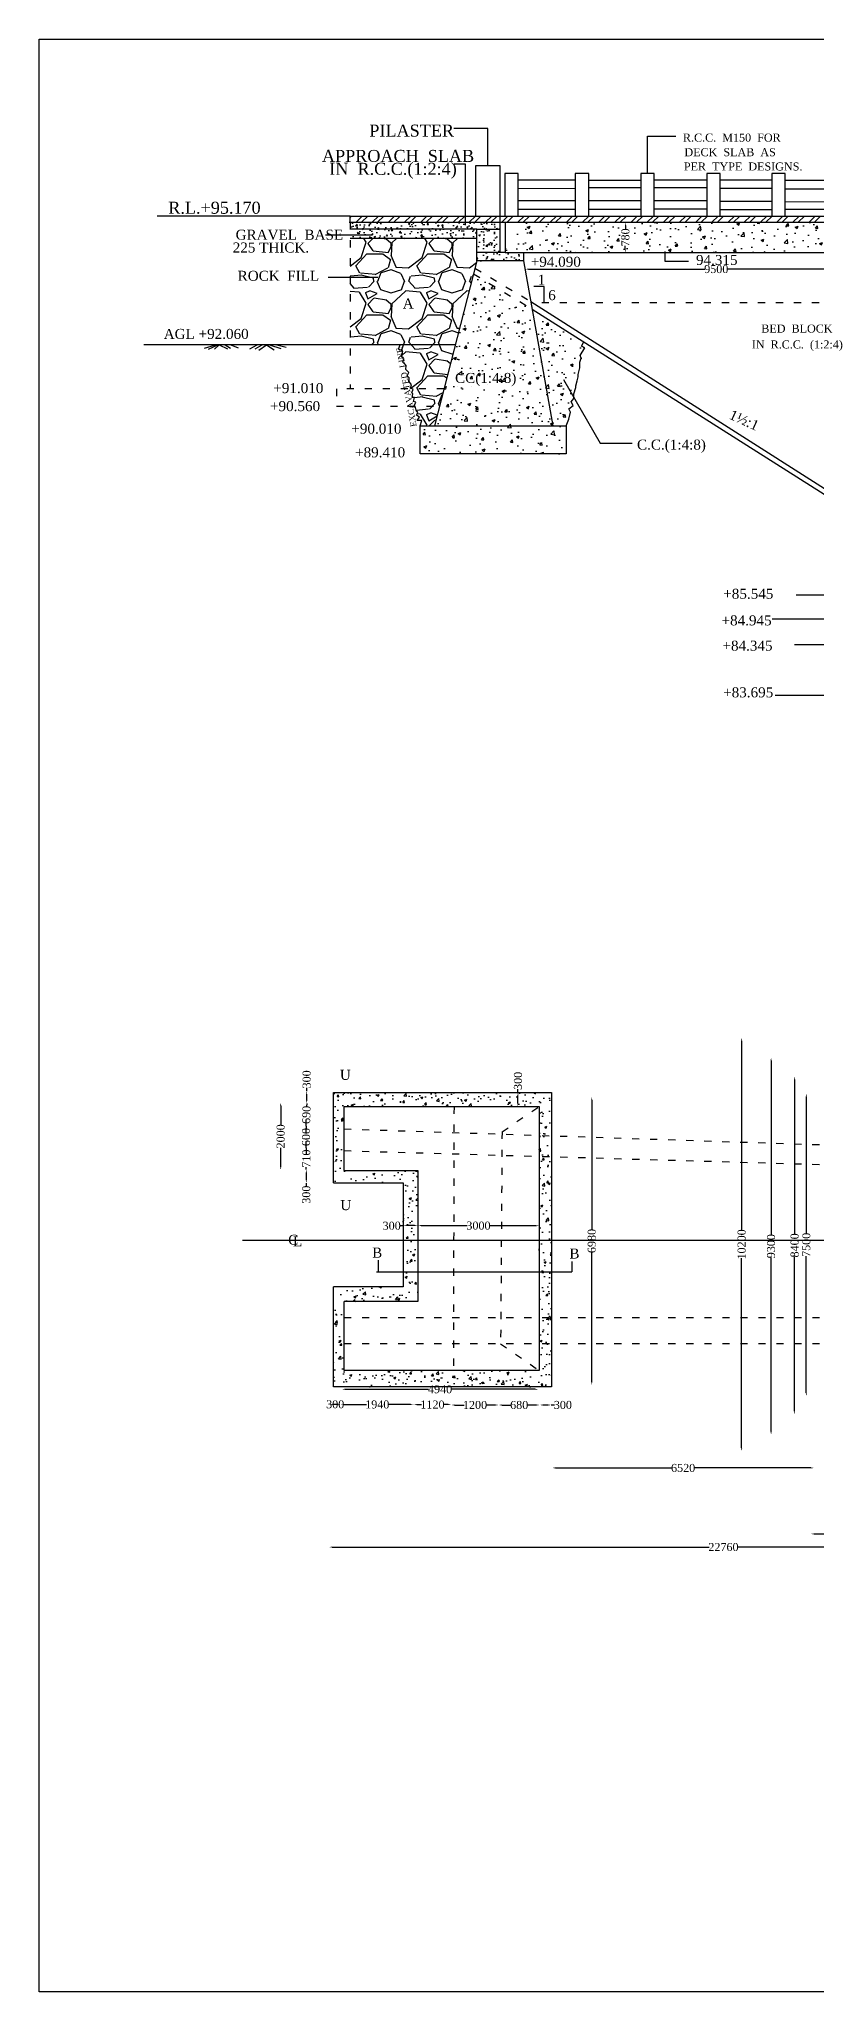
# Model space of a CAD drawing. Header units: millimetres. Extents: x 1884 to 90463, y -66 to 48732.
# Drawn here: x 1884 to 21317, y -66 to 48732 of the extents above; entities that cross this region are included whole.
import ezdxf

# ---------------------------------------------------------------- set-up
doc = ezdxf.new("R2010")
doc.units = ezdxf.units.MM
doc.linetypes.add('ACAD_ISO03W100', pattern=[30, 12, -18])
for name, color, linetype in [('DIM', 5, 'Continuous'), ('DOT LINE', 3, 'Continuous'), ('dwg', 20, 'Continuous'), ('HATCH', 2, 'Continuous'), ('TEXT', 7, 'Continuous')]:
    doc.layers.add(name, color=color, linetype=linetype)
doc.layers.add('TITLE', color=7, linetype='Continuous', lineweight=30)
doc.styles.get("Standard").update_dxf_attribs({"font": 'TIMES.TTF', "height": 200})
doc.dimstyles.new('ISO-25', dxfattribs={"dimtxt": 200, "dimasz": 80, "dimexe": 1.265, "dimexo": 0.625, "dimtad": 0, "dimdec": 1, "dimtxsty": 'Standard', "dimcen": 2.5, "dimse1": 1, "dimse2": 1, "dimclre": 5, "dimclrt": 4, "dimadec": 0, "dimazin": 0, "dimtfac": 1, "dimtdec": 1, "dimtmove": 0, "dimatfit": 3, "dimfxl": 1, "dimarcsym": 0})
pattern_1 = [(50, (0, 0), (728.739, -63.756), [76.2, -838.2]), (355, (0, 0), (-140.971, 764.227), [60.96, -670.56]), (100.451, (60.7, -5.3), (587.77, 700.467), [64.76, -712.36]), (46.1842, (0, 203.2), (1084.316, -168.17), [114.3, -1257.3]), (96.6356, (90.4, 189.2), (949.617, 989.702), [97.14, -1068.54]), (351.184, (0, 203.2), (949.618, 989.7), [91.44, -1005.84]), (21, (101.6, 152.4), (606.4595, -409.062), [76.2, -838.2]), (326, (101.6, 152.4), (247.208, 736.752), [60.96, -670.56]), (71.4514, (152.14, 118.3), (853.666, 327.691), [64.76, -712.36]), (37.5, (0, 0), (12.3544, 338.2202), [0, -662.432, 0, -680.72, 0, -673.1]), (7.5, (0, 0), (267.2787, 400.7223), [0, -388.112, 0, -647.192, 0, -256.54]), (327.5, (-226.57, 0), (542.3624, -22.915), [0, -254, 0, -792.48, 0, -1051.56]), (317.5, (-328.17, 0), (592.5167, 101.706), [0, -330.2, 0, -526.288, 0, -746.76])]

# ---------------------------------------------------------------- blocks, each defined once
blk = doc.blocks.new('*D2')
at = {"layer": 'Defpoints', "color": 0, "ltscale": 15}
for p in [(16531, 44153), (16532, 44153), (16527, 43397)]:
    blk.add_point(p, dxfattribs=at)
at = {"layer": 'DIM', "color": 0, "lineweight": -2, "ltscale": 15}
for p, q in [((16532, 44073), (16532, 43987)), ((16529, 43477), (16530, 43564))]:
    blk.add_line(p, q, dxfattribs=at)
at = {"layer": 'DIM', "color": 0, "ltscale": 15}
for points in [[(16519, 44074), (16545, 44073), (16532, 44153)], [(16516, 43477), (16543, 43477), (16529, 43397)]]:
    blk.add_solid(points, dxfattribs=at)
at = {"layer": 'DIM', "color": 4, "ltscale": 15, "insert": (16531, 43775), "char_height": 200, "attachment_point": 5, "rotation": 89.7523}
blk.add_mtext('780', dxfattribs=at)
blk = doc.blocks.new('*D3')
at = {"layer": 'Defpoints', "color": 0, "ltscale": 15}
for p in [(14027, 42971), (23577, 42983), (23577, 42971)]:
    blk.add_point(p, dxfattribs=at)
at = {"layer": 'DIM', "color": 0, "lineweight": -2, "ltscale": 15}
for p, q in [((14107, 42983), (18517, 42983)), ((23497, 42983), (19087, 42983))]:
    blk.add_line(p, q, dxfattribs=at)
at = {"layer": 'DIM', "color": 0, "ltscale": 15}
for points in [[(14107, 42996), (14107, 42969), (14027, 42983)], [(23497, 42996), (23497, 42969), (23577, 42983)]]:
    blk.add_solid(points, dxfattribs=at)
at = {"layer": 'DIM', "color": 4, "ltscale": 15, "insert": (18802, 42983), "char_height": 200, "attachment_point": 5}
blk.add_mtext('9500', dxfattribs=at)
blk = doc.blocks.new('*D22')
at = {"layer": 'Defpoints', "color": 0, "ltscale": 15}
for p in [(7910, 22154), (7920, 22154), (7910, 20472)]:
    blk.add_point(p, dxfattribs=at)
at = {"layer": 'DIM', "color": 0, "lineweight": -2, "ltscale": 15}
for p, q in [((7920, 22074), (7920, 21600)), ((7920, 20552), (7920, 21025))]:
    blk.add_line(p, q, dxfattribs=at)
at = {"layer": 'DIM', "color": 0, "ltscale": 15}
for points in [[(7907, 22074), (7934, 22074), (7920, 22154)], [(7907, 20552), (7934, 20552), (7920, 20472)]]:
    blk.add_solid(points, dxfattribs=at)
at = {"layer": 'DIM', "color": 4, "ltscale": 15, "insert": (7920, 21313), "char_height": 200, "attachment_point": 5, "rotation": 90}
blk.add_mtext('2000', dxfattribs=at)
blk = doc.blocks.new('*D23')
at = {"layer": 'Defpoints', "color": 0, "ltscale": 15}
for p in [(8570, 22446), (8580, 22446), (8580, 22133)]:
    blk.add_point(p, dxfattribs=at)
at = {"layer": 'DIM', "color": 0, "lineweight": -2, "ltscale": 15}
for p, q in [((8570, 22446), (8570, 22526)), ((8570, 22213), (8570, 22366))]:
    blk.add_line(p, q, dxfattribs=at)
at = {"layer": 'DIM', "color": 0, "ltscale": 15}
for points in [[(8556, 22366), (8583, 22366), (8570, 22446)], [(8556, 22213), (8583, 22213), (8570, 22133)]]:
    blk.add_solid(points, dxfattribs=at)
at = {"layer": 'DIM', "color": 4, "ltscale": 15, "insert": (8570, 22737), "char_height": 200, "attachment_point": 5, "rotation": 90}
blk.add_mtext('300', dxfattribs=at)
blk = doc.blocks.new('*D24')
at = {"layer": 'Defpoints', "color": 0, "ltscale": 15}
for p in [(8570, 22133), (8570, 22133), (8554, 21566)]:
    blk.add_point(p, dxfattribs=at)
at = {"layer": 'DIM', "color": 0, "lineweight": -2, "ltscale": 15}
for p, q in [((8570, 22133), (8568, 22060)), ((8572, 22213), (8574, 22293)), ((8551, 21486), (8549, 21406)), ((8554, 21566), (8556, 21639))]:
    blk.add_line(p, q, dxfattribs=at)
at = {"layer": 'DIM', "color": 0, "ltscale": 15}
for points in [[(8559, 22213), (8585, 22213), (8570, 22133)], [(8538, 21487), (8565, 21486), (8554, 21566)]]:
    blk.add_solid(points, dxfattribs=at)
at = {"layer": 'DIM', "color": 4, "ltscale": 15, "insert": (8562, 21850), "char_height": 200, "attachment_point": 5, "rotation": 88.3676}
blk.add_mtext('690', dxfattribs=at)
blk = doc.blocks.new('*D25')
at = {"layer": 'Defpoints', "color": 0, "ltscale": 15}
for p in [(8554, 21566), (8554, 21566), (8554, 21026)]:
    blk.add_point(p, dxfattribs=at)
at = {"layer": 'DIM', "color": 0, "lineweight": -2, "ltscale": 15}
for p, q in [((8554, 21646), (8554, 21726)), ((8554, 21566), (8554, 21507)), ((8554, 21026), (8554, 21086)), ((8554, 20946), (8554, 20866))]:
    blk.add_line(p, q, dxfattribs=at)
at = {"layer": 'DIM', "color": 0, "ltscale": 15}
for points in [[(8540, 21646), (8567, 21646), (8554, 21566)], [(8540, 20946), (8567, 20946), (8554, 21026)]]:
    blk.add_solid(points, dxfattribs=at)
at = {"layer": 'DIM', "color": 4, "ltscale": 15, "insert": (8554, 21296), "char_height": 200, "attachment_point": 5, "rotation": 90}
blk.add_mtext('600', dxfattribs=at)
blk = doc.blocks.new('*D26')
at = {"layer": 'Defpoints', "color": 0, "ltscale": 15}
for p in [(8556, 21026), (8560, 21026), (8556, 20488)]:
    blk.add_point(p, dxfattribs=at)
at = {"layer": 'DIM', "color": 0, "lineweight": -2, "ltscale": 15}
for p, q in [((8560, 21106), (8560, 21186)), ((8560, 21026), (8560, 20968)), ((8560, 20488), (8560, 20546)), ((8560, 20408), (8560, 20328))]:
    blk.add_line(p, q, dxfattribs=at)
at = {"layer": 'DIM', "color": 0, "ltscale": 15}
for points in [[(8547, 21106), (8574, 21106), (8560, 21026)], [(8547, 20408), (8574, 20408), (8560, 20488)]]:
    blk.add_solid(points, dxfattribs=at)
at = {"layer": 'DIM', "color": 4, "ltscale": 15, "insert": (8560, 20757), "char_height": 200, "attachment_point": 5, "rotation": 90}
blk.add_mtext('710', dxfattribs=at)
blk = doc.blocks.new('*D27')
at = {"layer": 'Defpoints', "color": 0, "ltscale": 15}
for p in [(8560, 20488), (8560, 20488), (8560, 20147)]:
    blk.add_point(p, dxfattribs=at)
at = {"layer": 'DIM', "color": 0, "lineweight": -2, "ltscale": 15}
for p, q in [((8560, 20408), (8560, 20227)), ((8560, 20147), (8560, 20067))]:
    blk.add_line(p, q, dxfattribs=at)
at = {"layer": 'DIM', "color": 0, "ltscale": 15}
for points in [[(8547, 20408), (8574, 20408), (8560, 20488)], [(8547, 20227), (8574, 20227), (8560, 20147)]]:
    blk.add_solid(points, dxfattribs=at)
at = {"layer": 'DIM', "color": 4, "ltscale": 15, "insert": (8560, 19856), "char_height": 200, "attachment_point": 5, "rotation": 90}
blk.add_mtext('300', dxfattribs=at)
blk = doc.blocks.new('*D28')
at = {"layer": 'Defpoints', "color": 0, "ltscale": 15}
for p in [(10984, 19081), (10984, 19081), (11346, 19084)]:
    blk.add_point(p, dxfattribs=at)
at = {"layer": 'DIM', "color": 0, "lineweight": -2, "ltscale": 15}
for p, q in [((10984, 19081), (10904, 19081)), ((11266, 19084), (11064, 19082))]:
    blk.add_line(p, q, dxfattribs=at)
at = {"layer": 'DIM', "color": 0, "ltscale": 15}
for points in [[(11064, 19095), (11064, 19069), (10984, 19081)], [(11266, 19097), (11266, 19070), (11346, 19084)]]:
    blk.add_solid(points, dxfattribs=at)
at = {"layer": 'DIM', "color": 4, "ltscale": 15, "insert": (10693, 19079), "char_height": 200, "attachment_point": 5, "rotation": 0.4224}
blk.add_mtext('300', dxfattribs=at)
blk = doc.blocks.new('*D29')
at = {"layer": 'Defpoints', "color": 0, "ltscale": 15}
for p in [(11346, 19084), (14377, 19079), (14377, 19079)]:
    blk.add_point(p, dxfattribs=at)
at = {"layer": 'DIM', "color": 0, "lineweight": -2, "ltscale": 15}
for p, q in [((11426, 19084), (12577, 19082)), ((14297, 19079), (13146, 19081))]:
    blk.add_line(p, q, dxfattribs=at)
at = {"layer": 'DIM', "color": 0, "ltscale": 15}
for points in [[(11426, 19097), (11426, 19071), (11346, 19084)], [(14297, 19093), (14297, 19066), (14377, 19079)]]:
    blk.add_solid(points, dxfattribs=at)
at = {"layer": 'DIM', "color": 4, "ltscale": 15, "insert": (12861, 19082), "char_height": 200, "attachment_point": 5, "rotation": 359.9077}
blk.add_mtext('3000', dxfattribs=at)
blk = doc.blocks.new('*D30')
at = {"layer": 'Defpoints', "color": 0, "ltscale": 15}
for p in [(13843, 22060), (13844, 22408), (13847, 22408)]:
    blk.add_point(p, dxfattribs=at)
at = {"layer": 'DIM', "color": 0, "lineweight": -2, "ltscale": 15}
for p, q in [((13847, 22408), (13847, 22488)), ((13846, 22140), (13847, 22328))]:
    blk.add_line(p, q, dxfattribs=at)
at = {"layer": 'DIM', "color": 0, "ltscale": 15}
for points in [[(13832, 22140), (13859, 22140), (13845, 22060)], [(13833, 22329), (13860, 22328), (13847, 22408)]]:
    blk.add_solid(points, dxfattribs=at)
at = {"layer": 'DIM', "color": 4, "ltscale": 15, "insert": (13848, 22699), "char_height": 200, "attachment_point": 5, "rotation": 89.7584}
blk.add_mtext('300', dxfattribs=at)
blk = doc.blocks.new('*D31')
at = {"layer": 'Defpoints', "color": 0, "ltscale": 15}
for p in [(9450, 15005), (14355, 15005), (14355, 14993)]:
    blk.add_point(p, dxfattribs=at)
at = {"layer": 'DIM', "color": 0, "lineweight": -2, "ltscale": 15}
for p, q in [((9530, 14993), (11614, 14993)), ((14275, 14993), (12191, 14993))]:
    blk.add_line(p, q, dxfattribs=at)
at = {"layer": 'DIM', "color": 0, "ltscale": 15}
for points in [[(9530, 15007), (9530, 14980), (9450, 14993)], [(14275, 15007), (14275, 14980), (14355, 14993)]]:
    blk.add_solid(points, dxfattribs=at)
at = {"layer": 'DIM', "color": 4, "ltscale": 15, "insert": (11902, 14993), "char_height": 200, "attachment_point": 5}
blk.add_mtext('4940', dxfattribs=at)
blk = doc.blocks.new('*D32')
at = {"layer": 'Defpoints', "color": 0, "ltscale": 15}
for p in [(9138, 14624), (9426, 14624), (9426, 14617)]:
    blk.add_point(p, dxfattribs=at)
at = {"layer": 'DIM', "color": 0, "lineweight": -2, "ltscale": 15}
blk.add_line((9218, 14617), (9346, 14617), dxfattribs=at)
at = {"layer": 'DIM', "color": 0, "ltscale": 15}
for points in [[(9218, 14630), (9218, 14603), (9138, 14617)], [(9346, 14630), (9346, 14603), (9426, 14617)]]:
    blk.add_solid(points, dxfattribs=at)
at = {"layer": 'DIM', "color": 4, "ltscale": 15, "insert": (9282, 14617), "char_height": 200, "attachment_point": 5}
blk.add_mtext('300', dxfattribs=at)
blk = doc.blocks.new('*D33')
at = {"layer": 'Defpoints', "color": 0, "ltscale": 15}
for p in [(9426, 14617), (11241, 14617), (11241, 14613)]:
    blk.add_point(p, dxfattribs=at)
at = {"layer": 'DIM', "color": 0, "lineweight": -2, "ltscale": 15}
for p, q in [((9506, 14613), (10060, 14613)), ((11161, 14613), (10607, 14613))]:
    blk.add_line(p, q, dxfattribs=at)
at = {"layer": 'DIM', "color": 0, "ltscale": 15}
for points in [[(9506, 14627), (9506, 14600), (9426, 14613)], [(11161, 14627), (11161, 14600), (11241, 14613)]]:
    blk.add_solid(points, dxfattribs=at)
at = {"layer": 'DIM', "color": 4, "ltscale": 15, "insert": (10333, 14613), "char_height": 200, "attachment_point": 5}
blk.add_mtext('1940', dxfattribs=at)
blk = doc.blocks.new('*D34')
at = {"layer": 'Defpoints', "color": 0, "ltscale": 15}
for p in [(11241, 14613), (12182, 14613), (12182, 14610)]:
    blk.add_point(p, dxfattribs=at)
at = {"layer": 'DIM', "color": 0, "lineweight": -2, "ltscale": 15}
for p, q in [((11321, 14610), (11438, 14610)), ((12102, 14610), (11985, 14610))]:
    blk.add_line(p, q, dxfattribs=at)
at = {"layer": 'DIM', "color": 0, "ltscale": 15}
for points in [[(11321, 14623), (11321, 14597), (11241, 14610)], [(12102, 14623), (12102, 14597), (12182, 14610)]]:
    blk.add_solid(points, dxfattribs=at)
at = {"layer": 'DIM', "color": 4, "ltscale": 15, "insert": (11712, 14610), "char_height": 200, "attachment_point": 5}
blk.add_mtext('1120', dxfattribs=at)
blk = doc.blocks.new('*D35')
at = {"layer": 'Defpoints', "color": 0, "ltscale": 15}
for p in [(12182, 14610), (13367, 14610), (13367, 14600)]:
    blk.add_point(p, dxfattribs=at)
at = {"layer": 'DIM', "color": 0, "lineweight": -2, "ltscale": 15}
for p, q in [((12262, 14600), (12501, 14600)), ((13287, 14600), (13048, 14600))]:
    blk.add_line(p, q, dxfattribs=at)
at = {"layer": 'DIM', "color": 0, "ltscale": 15}
for points in [[(12262, 14614), (12262, 14587), (12182, 14600)], [(13287, 14614), (13287, 14587), (13367, 14600)]]:
    blk.add_solid(points, dxfattribs=at)
at = {"layer": 'DIM', "color": 4, "ltscale": 15, "insert": (12775, 14600), "char_height": 200, "attachment_point": 5}
blk.add_mtext('1200', dxfattribs=at)
blk = doc.blocks.new('*D36')
at = {"layer": 'Defpoints', "color": 0, "ltscale": 15}
for p in [(13367, 14600), (14391, 14600), (14391, 14600)]:
    blk.add_point(p, dxfattribs=at)
at = {"layer": 'DIM', "color": 0, "lineweight": -2, "ltscale": 15}
for p, q in [((13447, 14600), (13669, 14600)), ((14311, 14600), (14090, 14600))]:
    blk.add_line(p, q, dxfattribs=at)
at = {"layer": 'DIM', "color": 0, "ltscale": 15}
for points in [[(13447, 14614), (13447, 14587), (13367, 14600)], [(14311, 14614), (14311, 14587), (14391, 14600)]]:
    blk.add_solid(points, dxfattribs=at)
at = {"layer": 'DIM', "color": 4, "ltscale": 15, "insert": (13879, 14600), "char_height": 200, "attachment_point": 5}
blk.add_mtext('680', dxfattribs=at)
blk = doc.blocks.new('*D37')
at = {"layer": 'Defpoints', "color": 0, "ltscale": 15}
for p in [(14391, 14600), (14679, 14601), (14679, 14600)]:
    blk.add_point(p, dxfattribs=at)
at = {"layer": 'DIM', "color": 0, "lineweight": -2, "ltscale": 15}
for p, q in [((14471, 14601), (14599, 14601)), ((14679, 14601), (14759, 14601))]:
    blk.add_line(p, q, dxfattribs=at)
at = {"layer": 'DIM', "color": 0, "ltscale": 15}
for points in [[(14471, 14614), (14471, 14588), (14391, 14601)], [(14599, 14614), (14599, 14588), (14679, 14601)]]:
    blk.add_solid(points, dxfattribs=at)
at = {"layer": 'DIM', "color": 4, "ltscale": 15, "insert": (14970, 14601), "char_height": 200, "attachment_point": 5}
blk.add_mtext('300', dxfattribs=at)
blk = doc.blocks.new('*D38')
at = {"layer": 'Defpoints', "color": 0, "ltscale": 15}
for p in [(15679, 22296), (15692, 22296), (15679, 15100)]:
    blk.add_point(p, dxfattribs=at)
at = {"layer": 'DIM', "color": 0, "lineweight": -2, "ltscale": 15}
for p, q in [((15692, 22216), (15692, 18983)), ((15692, 15180), (15692, 18414))]:
    blk.add_line(p, q, dxfattribs=at)
at = {"layer": 'DIM', "color": 0, "ltscale": 15}
for points in [[(15678, 22216), (15705, 22216), (15692, 22296)], [(15678, 15180), (15705, 15180), (15692, 15100)]]:
    blk.add_solid(points, dxfattribs=at)
at = {"layer": 'DIM', "color": 4, "ltscale": 15, "insert": (15692, 18698), "char_height": 200, "attachment_point": 5, "rotation": 90}
blk.add_mtext('6980', dxfattribs=at)
blk = doc.blocks.new('*D39')
at = {"layer": 'Defpoints', "color": 0, "ltscale": 15}
for p in [(14704, 13038), (21244, 13038), (21244, 13027)]:
    blk.add_point(p, dxfattribs=at)
at = {"layer": 'DIM', "color": 0, "lineweight": -2, "ltscale": 15}
for p, q in [((14784, 13027), (17690, 13027)), ((21164, 13027), (18258, 13027))]:
    blk.add_line(p, q, dxfattribs=at)
at = {"layer": 'DIM', "color": 0, "ltscale": 15}
for points in [[(14784, 13041), (14784, 13014), (14704, 13027)], [(21164, 13041), (21164, 13014), (21244, 13027)]]:
    blk.add_solid(points, dxfattribs=at)
at = {"layer": 'DIM', "color": 4, "ltscale": 15, "insert": (17974, 13027), "char_height": 200, "attachment_point": 5}
blk.add_mtext('6520', dxfattribs=at)
blk = doc.blocks.new('*D40')
at = {"layer": 'Defpoints', "color": 0, "ltscale": 15}
for p in [(9130, 11063), (32342, 11063), (32342, 11050)]:
    blk.add_point(p, dxfattribs=at)
at = {"layer": 'DIM', "color": 0, "lineweight": -2, "ltscale": 15}
for p, q in [((9210, 11050), (18621, 11050)), ((32262, 11050), (19343, 11050))]:
    blk.add_line(p, q, dxfattribs=at)
at = {"layer": 'DIM', "color": 0, "ltscale": 15}
for points in [[(9210, 11063), (9210, 11036), (9130, 11050)], [(32262, 11063), (32262, 11036), (32342, 11050)]]:
    blk.add_solid(points, dxfattribs=at)
at = {"layer": 'DIM', "color": 4, "ltscale": 15, "insert": (18982, 11050), "char_height": 200, "attachment_point": 5}
blk.add_mtext('22760', dxfattribs=at)
blk = doc.blocks.new('*D41')
at = {"layer": 'Defpoints', "color": 0, "ltscale": 15}
for p in [(21169, 11381), (26525, 11381), (26525, 11379)]:
    blk.add_point(p, dxfattribs=at)
at = {"layer": 'DIM', "color": 0, "lineweight": -2, "ltscale": 15}
for p, q in [((21249, 11379), (23563, 11379)), ((26445, 11379), (24131, 11379))]:
    blk.add_line(p, q, dxfattribs=at)
at = {"layer": 'DIM', "color": 0, "ltscale": 15}
for points in [[(21249, 11392), (21249, 11365), (21169, 11379)], [(26445, 11392), (26445, 11365), (26525, 11379)]]:
    blk.add_solid(points, dxfattribs=at)
at = {"layer": 'DIM', "color": 4, "ltscale": 15, "insert": (23847, 11379), "char_height": 200, "attachment_point": 5}
blk.add_mtext('5200', dxfattribs=at)
blk = doc.blocks.new('*D46')
at = {"layer": 'Defpoints', "color": 0, "ltscale": 15}
for p in [(19436, 23778), (19442, 23778), (19442, 13447)]:
    blk.add_point(p, dxfattribs=at)
at = {"layer": 'DIM', "color": 0, "lineweight": -2, "ltscale": 15}
for p, q in [((19436, 23698), (19436, 18960)), ((19436, 13527), (19436, 18266))]:
    blk.add_line(p, q, dxfattribs=at)
at = {"layer": 'DIM', "color": 0, "ltscale": 15}
for points in [[(19423, 23698), (19450, 23698), (19436, 23778)], [(19423, 13527), (19450, 13527), (19436, 13447)]]:
    blk.add_solid(points, dxfattribs=at)
at = {"layer": 'DIM', "color": 4, "ltscale": 15, "insert": (19436, 18613), "char_height": 200, "attachment_point": 5, "rotation": 90}
blk.add_mtext('10200', dxfattribs=at)
blk = doc.blocks.new('*D47')
at = {"layer": 'Defpoints', "color": 0, "ltscale": 15}
for p in [(20171, 23279), (20172, 23279), (20172, 13859)]:
    blk.add_point(p, dxfattribs=at)
at = {"layer": 'DIM', "color": 0, "lineweight": -2, "ltscale": 15}
for p, q in [((20171, 23199), (20171, 18854)), ((20171, 13939), (20171, 18285))]:
    blk.add_line(p, q, dxfattribs=at)
at = {"layer": 'DIM', "color": 0, "ltscale": 15}
for points in [[(20158, 23199), (20185, 23199), (20171, 23279)], [(20158, 13939), (20185, 13939), (20171, 13859)]]:
    blk.add_solid(points, dxfattribs=at)
at = {"layer": 'DIM', "color": 4, "ltscale": 15, "insert": (20171, 18569), "char_height": 200, "attachment_point": 5, "rotation": 90}
blk.add_mtext('9300', dxfattribs=at)
blk = doc.blocks.new('*D48')
at = {"layer": 'Defpoints', "color": 0, "ltscale": 15}
for p in [(20760, 22814), (20767, 22814), (20767, 14364)]:
    blk.add_point(p, dxfattribs=at)
at = {"layer": 'DIM', "color": 0, "lineweight": -2, "ltscale": 15}
for p, q in [((20760, 22734), (20760, 18870)), ((20760, 14444), (20760, 18307))]:
    blk.add_line(p, q, dxfattribs=at)
at = {"layer": 'DIM', "color": 0, "ltscale": 15}
for points in [[(20747, 22734), (20773, 22734), (20760, 22814)], [(20747, 14444), (20773, 14444), (20760, 14364)]]:
    blk.add_solid(points, dxfattribs=at)
at = {"layer": 'DIM', "color": 4, "ltscale": 15, "insert": (20760, 18589), "char_height": 200, "attachment_point": 5, "rotation": 90}
blk.add_mtext('8400', dxfattribs=at)
blk = doc.blocks.new('*D49')
at = {"layer": 'Defpoints', "color": 0, "ltscale": 15}
for p in [(21045, 22382), (21051, 22382), (21045, 14821)]:
    blk.add_point(p, dxfattribs=at)
at = {"layer": 'DIM', "color": 0, "lineweight": -2, "ltscale": 15}
for p, q in [((21051, 22302), (21051, 18887)), ((21051, 14901), (21051, 18316))]:
    blk.add_line(p, q, dxfattribs=at)
at = {"layer": 'DIM', "color": 0, "ltscale": 15}
for points in [[(21038, 22302), (21065, 22302), (21051, 22382)], [(21038, 14901), (21065, 14901), (21051, 14821)]]:
    blk.add_solid(points, dxfattribs=at)
at = {"layer": 'DIM', "color": 4, "ltscale": 15, "insert": (21051, 18602), "char_height": 200, "attachment_point": 5, "rotation": 90}
blk.add_mtext('7500', dxfattribs=at)

msp = doc.modelspace()

# ---------------------------------------------------------------- hatches: boundary and pattern name
at = {"layer": 'HATCH', "ltscale": 15}
h = msp.add_hatch(dxfattribs=at)
h.set_pattern_fill('ANSI32', color=256, scale=30, style=0)
h.paths.add_polyline_path([(13398.46, 44308.22), (9651.97, 44308.22), (9651.97, 44153.47), (13398.46, 44153.47)])
h = msp.add_hatch(dxfattribs=at)
h.set_pattern_fill('ANSI32', color=256, scale=30, style=0)
h.paths.add_polyline_path([(54818.95, 44308.22), (9651.97, 44308.22), (9651.97, 44153.47), (54818.95, 44153.47)])
h = msp.add_hatch(dxfattribs=at)
h.set_pattern_fill('AR-CONC', color=256, scale=2, style=0)
h.set_pattern_definition([(50, (0, 0), (364.3693, -31.8782), [38.1, -419.1]), (355, (0, 0), (-70.4857, 382.1133), [30.48, -335.28]), (100.451, (30.36, -2.66), (293.885, 350.2334), [32.38, -356.18]), (46.1842, (0, 101.6), (542.158, -84.0847), [57.15, -628.65]), (96.6356, (45.2, 94.6), (474.8085, 494.851), [48.57, -534.27]), (351.184, (0, 101.6), (474.809, 494.85), [45.72, -502.92]), (21, (50.8, 76.2), (303.2298, -204.531), [38.1, -419.1]), (326, (50.8, 76.2), (123.604, 368.376), [30.48, -335.28]), (71.4514, (76.07, 59.16), (426.833, 163.8457), [32.38, -356.18]), (37.5, (0, 0), (6.1772, 169.11008), [0, -331.216, 0, -340.36, 0, -336.55]), (7.5, (0, 0), (133.6393, 200.36115), [0, -194.056, 0, -323.596, 0, -128.27]), (327.5, (-113.28, 0), (271.1812, -11.4575), [0, -127, 0, -396.24, 0, -525.78]), (317.5, (-164.08, 0), (296.2584, 50.853), [0, -165.1, 0, -263.144, 0, -373.38])])
h.paths.add_polyline_path([(13398.46, 44153.47), (9651.97, 44153.47), (9651.97, 43982.56), (12820.29, 43982.56), (13398.46, 43982.56)])
h.paths.add_polyline_path([(12820.29, 43982.56), (9651.97, 43982.56), (9651.97, 43751.21), (12820.29, 43751.21)])
h.paths.add_polyline_path([(13398.46, 43982.56), (12820.29, 43982.56), (12820.29, 43397.23), (13398.46, 43397.23)])
h.paths.add_polyline_path([(13988.22, 43397.23), (13527.04, 43397.23), (12820.29, 43397.23), (12820.29, 43187.65), (13988.22, 43187.65)])
h = msp.add_hatch(dxfattribs=at)
h.set_pattern_fill('AR-CONC', color=256, scale=4, style=0)
h.set_pattern_definition(pattern_1)
h.paths.add_polyline_path([(24042.01, 44153.47), (13527.04, 44153.47), (13527.04, 43397.23), (13988.22, 43397.23), (22620.83, 43397.23), (23577.06, 43053.58), (24042.01, 43053.58)])
h = msp.add_hatch(dxfattribs=at)
h.set_pattern_fill('GRAVEL', color=256, scale=60, style=0)
h.set_pattern_definition([(228.0128, (1097.28, 1524), (-12192.01036, -13716.01685), [205.033, -20298.3]), (184.9697, (960.12, 1371.6), (18288.02958, 1523.98925), [351.843, -34832.4]), (132.5104, (609.6, 1341.12), (15239.98891, -16764.01638), [248.09, -24560.82]), (267.2737, (15.24, 960.12), (1523.99338, 30479.99019), [320.403, -31719.84]), (292.8337, (0, 640.08), (-7620.02163, 18288.0104), [314.18, -31103.88]), (357.2737, (121.92, 350.52), (-30479.99019, 1523.99338), [320.403, -31719.84]), (37.6942, (441.96, 335.28), (-19812.01252, -15239.986414), [423.716, -41947.86]), (72.2553, (777.24, 594.36), (10668.02134, 33528.00972), [400.032, -39603.18]), (121.4296, (899.16, 975.36), (-12192.00314, 19811.9767), [321.488, -31827.3]), (175.2364, (731.52, 1249.68), (16763.98683, -1523.9857), [367.028, -17984.34]), (222.3974, (365.76, 1280.16), (-18288.00055, -16763.97819), [474.647, -46990.08]), (138.8141, (1524, 944.88), (-10667.9932, 9143.98593), [162.003, -16038.36]), (171.4692, (1402.08, 1051.56), (19811.96976, -3048.00768), [308.21, -30512.76]), (225, (1097.3, 1097.3), (-3e-13, -1524), [215.525, -1939.734]), (203.1986, (990.6, 1280.16), (7620.0257, 3048.0134), [116.065, -11490.36]), (291.8014, (883.92, 1234.44), (-1524.001, 4572.003), [164.14, -8042.88]), (30.9638, (944.88, 1082.04), (4571.9952, 3048.0024), [266.59, -8619.78]), (161.5651, (1173.5, 1219.2), (3048.0014, -1523.9977), [192.77, -4626.54]), (16.3895, (0, 1234.44), (15240.00841, 4571.99049), [270.053, -26735.28]), (70.3462, (259.08, 1310.64), (-6095.98301, -16763.9763), [226.56, -22429.32]), (293.1986, (1173.48, 1524), (-3048.0134, 7620.0257), [232.13, -11374.32]), (343.6105, (1264.92, 1310.64), (-15240.0084, 4571.99049), [270.053, -26735.28]), (339.444, (0, 289.56), (-7620.00946, 3047.9963), [260.42, -12760.62]), (294.7751, (243.84, 198.12), (-7619.98224, 16763.99222), [218.203, -21602.16]), (66.8014, (1188.72, 0), (3048.0134, 7620.0257), [232.13, -11374.32]), (17.354, (1280.16, 213.36), (-19812.00107, -6095.9908), [255.47, -25291.44]), (69.444, (441.96, 0), (-3047.9963, -7620.00946), [130.21, -12890.88]), (101.3099, (1097.28, 0), (-1523.9925, 6095.9805), [77.71, -7693.2]), (165.9638, (1082.04, 76.2), (4572.0032, -1523.9974), [314.18, -5969.43]), (186.009, (777.24, 152.4), (15239.97753, 1523.99644), [291.16, -28824.84]), (303.6901, (944.9, 944.9), (-1524.0005, 3047.997), [219.794, -5275.07]), (353.1572, (1066.8, 762), (25908.01071, -3048.01365), [383.734, -37989.6]), (60.9454, (1447.8, 716.28), (-6095.9858, -10667.97457), [156.905, -15533.64]), (90, (1524, 853.4), (-1524, 1524), [91.44, -1432.56]), (120.2564, (746.76, 198.12), (6095.98708, -10667.99462), [211.72, -20960.34]), (48.0128, (640.08, 381), (12192.01036, 13716.01685), [410.066, -20093.28]), (0, (914.4, 685.8), (1524, 1524), [396.24, -1127.76]), (325.3048, (1310.64, 685.8), (-15239.9736, 10668.00101), [240.966, -23855.58]), (254.0546, (1508.76, 548.64), (-1524.0039, -6096.0145), [221.897, -10873.02]), (207.646, (1447.8, 335.28), (-28955.98983, -15240.009585), [361.287, -35767.5]), (175.4261, (1127.76, 167.64), (-19812.00456, 1523.99263), [382.217, -37839.48]), (175.4261, (1127.76, 167.64), (-19812.00456, 1523.99263), [382.217, -37839.48])])
h.paths.add_polyline_path([(12820.29, 43187.65), (12820.29, 43397.23), (12820.29, 43751.21), (9651.97, 43751.21), (9651.97, 41091.77), (12282.68, 41091.77)])
h.paths.add_polyline_path([(12282.68, 41091.77), (10905.38, 41091.77), (10864.26, 40984.99), (10973.92, 40933.37), (10938.15, 40804.38), (10992.98, 40743.28), (10975.05, 40660.05), (11054.26, 40575.33), (11050.04, 40473.14), (11119.66, 40403.44), (11077.63, 40313.46), (11130.18, 40266.97), (11130.18, 40171.95), (11185.72, 40092.47), (11160.2, 40005.48), (11217.7, 39988.42), (11999.66, 39988.42)])
h.paths.add_polyline_path([(11999.66, 39988.42), (11230.24, 39988.42), (11193.98, 39893.61), (11220.78, 39868.33), (11201.43, 39777.37), (11265.43, 39777.37), (11234.91, 39679.21), (11293.01, 39655.14), (11254.31, 39568.88), (11263.65, 39557.31), (11889.08, 39557.31)])
h.paths.add_polyline_path([(11889.08, 39557.31), (11263.65, 39557.31), (11286.97, 39528.42), (11307.13, 39457.93), (11347.45, 39404.22), (11312.18, 39330.86), (11391.98, 39281.35), (11326.79, 39201.97), (11445.96, 39201.97), (11406.81, 39064.64), (11762.7, 39064.64)])
h.paths.add_polyline_path([(10906.55, 41935.95), (11298.13, 41935.95), (11298.13, 42310.95), (10906.55, 42310.95)], flags=24)
h.paths.add_polyline_path([(11366.36, 39028.25), (11000.56, 41015.48), (10774.33, 40973.84), (11140.13, 38986.6)], flags=9)
h = msp.add_hatch(dxfattribs=at)
h.set_pattern_fill('AR-CONC', color=256, scale=4, style=0)
h.set_pattern_definition(pattern_1)
h.paths.add_polyline_path([(15517.8, 41015.34), (15432.57, 41054.27), (15495.54, 41164.62), (14202.42, 41984.97), (14722.54, 39064.64), (15055.48, 39064.64), (15122.71, 39229.92), (15161.67, 39407.53), (15115.4, 39495.12), (15227.42, 39572.97), (15181.15, 39667.86), (15244.47, 39750.58), (15244.47, 39870.56), (15295.91, 40023.84), (15295.91, 40065.76), (15322.86, 40189.84), (15352.08, 40294.46), (15352.08, 40350.42), (15391.17, 40514.15), (15391.17, 40660.13), (15430.13, 40755.02), (15405.78, 40825.57)])
h.paths.add_polyline_path([(14202.42, 41984.97), (12737.72, 42865.74), (11762.7, 39064.64), (14722.54, 39064.64)])
h.paths.add_polyline_path([(15055.48, 39064.64), (11406.81, 39064.64), (11406.81, 38367.82), (15055.48, 38367.82)])
h.paths.add_polyline_path([(12193.02, 39976.17), (13857.76, 39976.17), (13857.76, 40479.05), (12193.02, 40479.05)], flags=24)
h = msp.add_hatch(dxfattribs=at)
h.set_pattern_fill('AR-CONC', color=256, scale=10, style=0)
h.paths.add_polyline_path([(15517.8, 41015.34), (15432.57, 41054.27), (15495.54, 41164.62), (14202.42, 41984.97), (14722.54, 39064.64), (15055.48, 39064.64), (15122.71, 39229.92), (15161.67, 39407.53), (15115.4, 39495.12), (15227.42, 39572.97), (15181.15, 39667.86), (15244.47, 39750.58), (15244.47, 39870.56), (15295.91, 40023.84), (15295.91, 40065.76), (15322.86, 40189.84), (15352.08, 40294.46), (15352.08, 40350.42), (15391.17, 40514.15), (15391.17, 40660.13), (15430.13, 40755.02), (15405.78, 40825.57)])
h = msp.add_hatch(dxfattribs=at)
h.set_pattern_fill('AR-CONC', color=256, scale=3, style=0)
h.paths.add_polyline_path([(14683.59, 22408.48), (9238.86, 22408.48), (9238.86, 20151.93), (10983.74, 20151.93), (10983.74, 18717.38), (11345.63, 18717.38), (11345.63, 20461.82), (9503.92, 20461.82), (9503.92, 22059.77), (14377.18, 22059.77), (14377.18, 21337.83), (14683.59, 21327.67)])
h.paths.add_polyline_path([(11345.63, 18717.38), (10983.74, 18717.38), (10983.74, 17553.84), (9238.86, 17553.84), (9238.86, 15050.77), (14683.59, 15050.77), (14683.59, 18717.38), (14377.18, 18717.38), (14377.18, 15463.39), (9503.92, 15463.39), (9503.92, 17185.08), (11345.63, 17185.08)])
h.paths.add_polyline_path([(14683.59, 20805.43), (14377.18, 20814.3), (14377.18, 18717.38), (14683.59, 18717.38)], flags=17)
h.paths.add_polyline_path([(14683.59, 21327.67), (14377.18, 21337.83), (14377.18, 20814.3), (14683.59, 20805.43)], flags=17)

# ---------------------------------------------------------------- linework, layer by layer
at = {"layer": 'DIM', "ltscale": 15}
msp.add_lwpolyline([(10314.25, 17924.93), (15189.92, 17924.93)], dxfattribs=at)
at = {"layer": 'DOT LINE', "linetype": 'ACAD_ISO03W100', "ltscale": 15}
for points in [[(9651.97, 44153.47), (9651.97, 39988.42)], [(12773.37, 43004.74), (14168.95, 42172.9)], [(12737.72, 42865.74), (14202.42, 41984.97)], [(50170.25, 42137.88), (14175.19, 42137.88)], [(11999.51, 39988.42), (9311.96, 39988.42), (9311.96, 39557.31), (11906.98, 39557.31)], [(12250.14, 22059.77), (12233.22, 15463.39)], [(13450.29, 21428.37), (14377.18, 22059.77)], [(9503.92, 21499.49), (32357.06, 20741.38)], [(13450.29, 21428.37), (13414.39, 16130.75), (14377.18, 15463.39)], [(9503.92, 20955.37), (32366.89, 20293.56)], [(9503.92, 16786.11), (32395.14, 16787.97)], [(9503.92, 16136.15), (32395.14, 16136.15)]]:
    msp.add_lwpolyline(points, dxfattribs=at)
at = {"layer": 'dwg', "ltscale": 15}
for points in [[(12794.98, 44308.22), (12794.98, 45571.98), (13398.46, 45571.98), (13398.46, 43398.76)], [(13851.13, 44308.22), (13851.13, 45374.67), (13517.32, 45374.67), (13517.53, 44308.22)], [(13851.13, 45212.91), (15280.72, 45213.95)], [(13851.18, 45001.54), (15280.76, 45002.57)], [(15614.51, 44308.22), (15614.51, 45374.67), (15280.69, 45374.67), (15280.91, 44308.22)], [(15614.51, 45208.34), (16915.45, 45209.28)], [(15614.51, 45022.85), (16915.49, 45023.73)], [(17249.24, 44308.22), (17249.24, 45374.67), (16915.42, 45374.67), (16915.64, 44308.22)], [(17249.24, 45217.05), (18568.21, 45217.93)], [(17249.28, 45021.27), (18568.25, 45022.16)], [(18902, 44308.22), (18902, 45374.67), (18568.18, 45374.67), (18568.4, 44308.22)], [(18902, 45213.4), (20188.36, 45214.27)], [(18902, 45002.69), (20188.41, 45003.55)], [(20522.15, 44308.22), (20522.15, 45374.67), (20188.33, 45374.67), (20188.55, 44308.22)], [(20526.87, 45208.03), (21813.24, 45208.89)], [(20526.92, 44991.78), (21813.29, 44992.65)], [(13851.24, 44697.51), (15280.83, 44698.55)], [(13851.28, 44477.51), (15280.87, 44478.55)], [(15614.57, 44700.72), (16915.56, 44701.6)], [(15614.62, 44481.17), (16915.6, 44482.05)], [(17249.34, 44697.25), (18568.32, 44698.14)], [(17249.38, 44486.79), (18568.36, 44487.68)], [(18902, 44677.79), (20188.47, 44678.65)], [(18902, 44472.76), (20188.52, 44473.62)], [(20526.98, 44668.64), (21813.35, 44669.5)], [(20527.02, 44481.21), (21813.39, 44482.08)], [(9651.97, 44308.22), (4830.62, 44308.22)], [(9634.57, 44153.47), (58019.44, 44153.47)], [(9651.97, 44153.47), (9651.97, 44308.22), (58035.07, 44308.22)], [(12820.29, 43982.56), (9651.97, 43982.56)], [(13527.04, 44153.47), (13527.04, 43397.23), (13988.22, 43397.23), (13988.22, 43187.65), (12820.29, 43187.65), (12820.29, 43397.23)], [(12820.29, 43397.23), (12820.29, 43982.56), (13398.46, 43982.56)], [(12820.29, 43751.21), (9651.97, 43751.21)], [(12820.29, 43187.65), (11762.7, 39064.64)], [(13527.04, 43397.23), (12820.29, 43397.23)], [(13988.22, 43397.23), (22620.83, 43397.23), (23577.06, 43053.58)], [(13988.22, 43187.65), (14722.54, 39064.64)], [(14502.43, 42137.88), (14502.43, 42545.82), (14240.9, 42545.82)], [(14168.95, 42172.9), (22996.94, 36553.22)], [(14202.42, 41984.97), (22995.38, 36406.73)], [(12282.68, 41091.77), (4503.55, 41091.77)], [(6676.18, 41091.77), (6856.17, 41017.09)], [(11406.81, 39064.64), (11445.96, 39201.97), (11326.79, 39201.97), (11391.98, 39281.35), (11312.18, 39330.86), (11347.45, 39404.22), (11307.13, 39457.93), (11286.97, 39528.42), (11254.31, 39568.88), (11293.01, 39655.14), (11234.91, 39679.21), (11265.43, 39777.37), (11201.43, 39777.37), (11220.78, 39868.33), (11193.98, 39893.61), (11228.97, 39985.08), (11160.2, 40005.48), (11185.72, 40092.47), (11130.18, 40171.95), (11130.18, 40266.97), (11077.63, 40313.46), (11119.66, 40403.44), (11050.04, 40473.14), (11054.26, 40575.33), (10975.05, 40660.05), (10992.98, 40743.28), (10938.15, 40804.38), (10973.92, 40933.37), (10864.26, 40984.99), (10905.38, 41091.77)], [(15055.48, 39064.64), (15122.71, 39229.92), (15161.67, 39407.53), (15115.4, 39495.12), (15227.42, 39572.97), (15181.15, 39667.86), (15244.47, 39750.58), (15244.47, 39870.56), (15295.91, 40023.84), (15295.91, 40065.76), (15322.86, 40189.84), (15352.08, 40294.46), (15352.08, 40350.42), (15391.17, 40514.15), (15391.17, 40660.13), (15430.13, 40755.02), (15405.78, 40825.57), (15517.8, 41015.34), (15432.57, 41054.27), (15495.54, 41164.62)], [(9238.86, 20151.93), (9238.86, 22408.48), (14683.59, 22408.48), (14683.59, 15050.77), (9238.86, 15050.77), (9238.86, 17553.84)], [(9503.92, 20461.82), (9503.92, 22059.77), (14377.18, 22059.77), (14377.18, 15463.39), (9503.92, 15463.39), (9503.92, 17185.08)], [(9238.86, 20151.93), (10983.74, 20151.93), (10983.74, 17553.84), (9238.86, 17553.84)], [(9503.92, 20461.82), (11345.63, 20461.82), (11345.63, 17185.08), (9503.92, 17185.08)], [(6967.74, 18717.38), (64230.04, 18717.38)]]:
    msp.add_lwpolyline(points, dxfattribs=at)
msp.add_lwpolyline([(11406.81, 39064.64), (15055.48, 39064.64), (15055.48, 38367.82), (11406.81, 38367.82)], close=True, dxfattribs=at)
at = {"layer": 'HATCH', "ltscale": 15}
for points in [[(6017.04, 41005.54), (6291.18, 41091.77)], [(6114.93, 40979.63), (6349.93, 41091.77)], [(6268.68, 40980.88), (6381.18, 41091.77), (6587.43, 40993.37)], [(6536.18, 41091.77), (6667.43, 41007.1)], [(7149.33, 40991.34), (7333.44, 41091.77)], [(7284.92, 40992.58), (7460.32, 41091.77)], [(7373.24, 40957.78), (7562.32, 41091.77), (7759.24, 40968.91)], [(7639.83, 41091.77), (7927.18, 41002.46)], [(7821.44, 41091.77), (8060.28, 41032.29)]]:
    msp.add_lwpolyline(points, dxfattribs=at)
at = {"layer": 'TITLE', "ltscale": 15}
msp.add_lwpolyline([(1884.12, 48731.91), (90462.58, 48731.91), (90462.58, -66.25), (1884.12, -66.25)], close=True, dxfattribs=at)

# ---------------------------------------------------------------- texts
at = {"layer": 'TEXT', "ltscale": 15}
for s, height, p in [('PILASTER', 300, (10135.03, 46294.29)), ('R.C.C.  M150  FOR', 200, (17969.18, 46169.51)), ('APPROACH  SLAB', 300, (8951.12, 45661.66)), ('DECK  SLAB  AS', 200, (18006.21, 45804.14)), ('IN  R.C.C.(1:2:4)', 300, (9134.19, 45339.41)), ('PER  TYPE  DESIGNS.', 200, (17992.32, 45448.03)), ('R.L.+95.170', 300, (5112.65, 44367.36)), ('GRAVEL  BASE', 250, (6795.18, 43718.33)), ('225 THICK.', 250, (6722.31, 43398.02)), ('ROCK  FILL', 250, (6846.03, 42691.55)), ('+94.090', 250, (14167.65, 43041.9)), ('94.315', 250, (18294.55, 43086.94)), ('1', 250, (14339.21, 42593.61)), ('6', 250, (14603.15, 42207.95)), ('A', 250, (10969.05, 41998.45)), ('AGL +92.060', 250, (4998.44, 41239.01)), ('BED  BLOCK', 200, (19927.47, 41397.23)), ('IN  R.C.C.  (1:2:4)', 200, (19690.66, 41001.55)), ('+91.010', 250, (7735.71, 39885.27)), ('CC(1:4:8)', 250, (12276.83, 40138.93)), ('+90.560', 250, (7654.27, 39435.04)), ('+90.010', 250, (9686.13, 38870.99)), ('C.C.(1:4:8)', 250, (16822.4, 38472.69)), ('+89.410', 250, (9778.43, 38279.73)), ('+85.545', 250, (18976.68, 34746.39)), ('+84.945', 250, (18933.42, 34080.83)), ('+84.345', 250, (18956.23, 33449.46)), ('+83.695', 250, (18973.98, 32282.29)), ('U', 250, (9399.11, 22725.58)), ('U', 250, (9410.51, 19470.05)), ('C', 250, (8108.23, 18603.01)), ('L', 250, (8227.73, 18565.48)), ('B', 250, (10205.52, 18282.4)), ('B', 250, (15133.21, 18260.2))]:
    msp.add_text(s, height=height, dxfattribs=at).set_placement(p)
for s, height, rotation, p in [('EXCAVATED  LINE', 150, 100.429837, (11318.41, 39058.4)), ('1½:1', 250, 335.608665, (19099.1, 39255.79))]:
    msp.add_text(s, height=height, rotation=rotation, dxfattribs=at).set_placement(p)

# ---------------------------------------------------------------- dimensions: what is measured, and where the dimension line sits
at = {"layer": 'DIM', "ltscale": 15}
for p1, p2, distance, text, picture, middle in [((16527.3, 43397.23), (16530.56, 44153.47), -1.8, '780', '*D2', (16530.73, 43775.35)), ((14026.88, 42970.59), (23577.06, 42970.59), 12.09, '9500', '*D3', (18801.97, 42982.67)), ((19442.11, 13447.49), (19442.11, 23778.46), 5.8, '10200', '*D46', (19436.31, 18612.98)), ((8579.83, 22133.12), (8579.83, 22446.12), 10.11, '300', '*D23', (8569.72, 22736.98)), ((20172.47, 13859.47), (20172.47, 23279.37), 1.1, '9300', '*D47', (20171.37, 18569.42)), ((13842.55, 22059.77), (13844.02, 22408.48), -2.9, '300', '*D30', (13848.14, 22699.33)), ((20766.63, 14363.65), (20766.63, 22813.84), 6.7, '8400', '*D48', (20759.93, 18588.74)), ((7910.1, 20471.84), (7910.1, 22153.63), -10.25, '2000', '*D22', (7920.35, 21312.73)), ((8553.56, 21566.23), (8569.72, 22133.12), 0, '690', '*D24', (8561.64, 21849.68)), ((15679.2, 15100.37), (15679.2, 22296.14), -12.36, '6980', '*D38', (15691.56, 18698.26)), ((21045.27, 14820.97), (21045.27, 22382.08), -5.96, '7500', '*D49', (21051.22, 18601.52)), ((8553.56, 21026.33), (8553.56, 21566.23), 0, '600', '*D25', (8553.56, 21296.28)), ((8555.98, 20487.54), (8555.98, 21026.33), -4.25, '710', '*D26', (8560.23, 20756.94)), ((11345.63, 19084.11), (10983.74, 19081.44), 0, '300', '*D28', (10692.88, 19079.3)), ((11345.63, 19084.11), (14377.18, 19079.22), 0, '3000', '*D29', (12861.4, 19081.67)), ((9426.22, 14616.65), (11240.59, 14616.65), -3.31, '1940', '*D33', (10333.4, 14613.34)), ((9449.55, 15004.7), (14355.15, 15004.7), -11.53, '4940', '*D31', (11902.35, 14993.17)), ((11240.59, 14613.34), (12182.45, 14613.34), -3.32, '1120', '*D34', (11711.52, 14610.02)), ((12182.45, 14610.02), (13367.06, 14610.02), -9.61, '1200', '*D35', (12774.75, 14600.41)), ((13367.06, 14600.41), (14391.2, 14600.41), 0, '680', '*D36', (13879.13, 14600.41)), ((14391.2, 14600.41), (14679.49, 14600.41), 0.43, '300', '*D37', (14970.36, 14600.83)), ((14704.49, 13037.96), (21243.52, 13037.96), -10.47, '6520', '*D39', (17974.01, 13027.49)), ((21168.93, 11381.48), (26525.29, 11381.48), -2.67, '5200', '*D41', (23847.11, 11378.82))]:
    dim = msp.add_aligned_dim(p1=p1, p2=p2, distance=distance, text=text, dimstyle='ISO-25', dxfattribs=at)
    dim.commit()
    dim.dimension.update_dxf_attribs({"geometry": picture, "text_midpoint": middle})
for base, p1, p2, angle, text, picture, middle in [((8560.23, 20487.54), (8560.23, 20147.34), (8560.23, 20487.54), 90, '300', '*D27', (8560.23, 19856.48)), ((9426.22, 14616.65), (9137.98, 14624.37), (9426.22, 14624.37), 0, '300', '*D32', (9282.1, 14616.65)), ((32341.67, 11049.54), (9129.72, 11062.99), (32341.67, 11062.99), 0, '22760', '*D40', (18982.11, 11049.54))]:
    dim = msp.add_linear_dim(base=base, p1=p1, p2=p2, angle=angle, text=text, dimstyle='ISO-25', dxfattribs=at)
    dim.commit()
    dim.dimension.update_dxf_attribs({"geometry": picture, "text_midpoint": middle, "dimtype": 161})

# ---------------------------------------------------------------- leaders
for points in [[(13096.72, 45571.98), (13096.72, 46499.16), (12247.4, 46499.16)], [(17082.33, 45374.67), (17082.33, 46304.27), (17788.84, 46304.27)], [(12537.11, 44079.7), (12537.11, 45604.8), (12253.41, 45604.8)], [(10194.53, 43828.83), (9042.74, 43828.83)], [(17519.03, 43419.35), (17519.03, 43181.48), (18111.27, 43181.48)], [(10344.19, 42776.1), (9104.98, 42776.1)], [(14982.67, 40221.52), (15903.58, 38637.38), (16699.57, 38637.38)], [(22577.73, 34593.46), (22577.73, 34837.91), (20799.78, 34837.91)], [(22109.84, 33986.47), (22109.84, 34235.09), (20200.88, 34235.09)], [(21639.58, 33375.4), (21639.58, 33596.11), (20756.11, 33596.11)], [(22215.24, 32672.02), (22215.24, 32329.09), (20276.99, 32329.09)], [(10352.17, 18218.37), (10352.17, 17924.93)], [(15192.12, 18185.36), (15189.92, 17924.93)]]:
    msp.add_leader(points, dimstyle='ISO-25', override={"dimgap": 0.625, "dimtad": 0}, dxfattribs=at)

doc.saveas('drawing.dxf')
